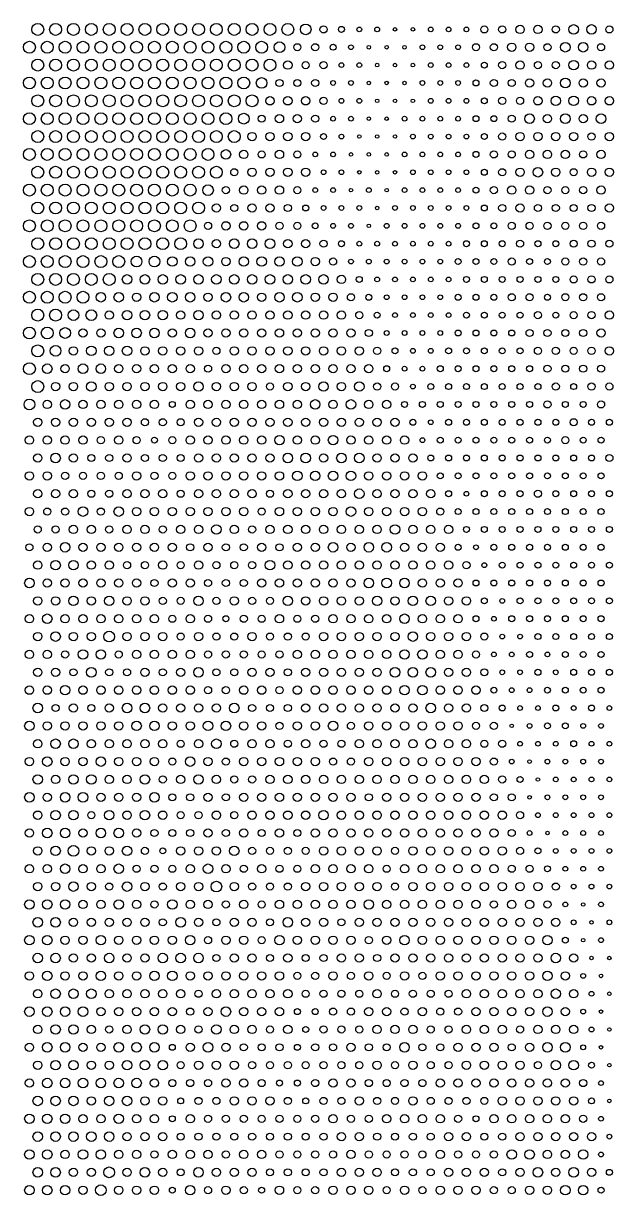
# Model space of a CAD drawing. Header units: metres. Extents: x -5 to 987, y -1985 to 5.
# Drawn here: x -5 to 490, y -1984 to -1000 of the extents above; entities that cross this region are included whole.
import ezdxf

# ---------------------------------------------------------------- set-up
doc = ezdxf.new("R2010")
doc.units = ezdxf.units.M
for name, color, linetype in [('HOLE_10', 166, 'Continuous'), ('HOLE_3', 252, 'Continuous'), ('HOLE_4', 64, 'Continuous'), ('HOLE_5', 27, 'Continuous'), ('HOLE_6', 72, 'Continuous'), ('HOLE_7', 156, 'Continuous'), ('HOLE_8', 198, 'Continuous'), ('HOLE_9', 198, 'Continuous')]:
    doc.layers.add(name, color=color, linetype=linetype)

msp = doc.modelspace()

# ---------------------------------------------------------------- linework, layer by layer
at = {"layer": 'HOLE_10'}
for centre in [(7, -1005), (22, -1005), (37, -1005), (52, -1005), (67, -1005), (82, -1005), (97, -1005), (112, -1005), (127, -1005), (142, -1005), (157, -1005), (172, -1005), (187, -1005), (202, -1005), (217, -1005), (0, -1020), (15, -1020), (30, -1020), (45, -1020), (60, -1020), (75, -1020), (90, -1020), (105, -1020), (120, -1020), (135, -1020), (150, -1020), (165, -1020), (180, -1020), (195, -1020), (7, -1035), (22, -1035), (37, -1035), (52, -1035), (67, -1035), (82, -1035), (97, -1035), (112, -1035), (127, -1035), (142, -1035), (157, -1035), (172, -1035), (187, -1035), (202, -1035), (0, -1050), (15, -1050), (30, -1050), (45, -1050), (60, -1050), (75, -1050), (90, -1050), (105, -1050), (120, -1050), (135, -1050), (150, -1050), (165, -1050), (180, -1050), (7, -1065), (22, -1065), (37, -1065), (52, -1065), (67, -1065), (82, -1065), (97, -1065), (112, -1065), (127, -1065), (142, -1065), (157, -1065), (172, -1065), (187, -1065), (0, -1080), (15, -1080), (30, -1080), (45, -1080), (60, -1080), (75, -1080), (90, -1080), (105, -1080), (120, -1080), (135, -1080), (150, -1080), (165, -1080), (7, -1095), (22, -1095), (37, -1095), (52, -1095), (67, -1095), (82, -1095), (97, -1095), (112, -1095), (127, -1095), (142, -1095), (157, -1095), (172, -1095), (0, -1110), (15, -1110), (30, -1110), (45, -1110), (60, -1110), (75, -1110), (90, -1110), (105, -1110), (120, -1110), (135, -1110), (150, -1110), (7, -1125), (22, -1125), (37, -1125), (52, -1125), (67, -1125), (82, -1125), (97, -1125), (112, -1125), (127, -1125), (142, -1125), (157, -1125), (0, -1140), (15, -1140), (30, -1140), (45, -1140), (60, -1140), (75, -1140), (90, -1140), (105, -1140), (120, -1140), (135, -1140), (7, -1155), (22, -1155), (37, -1155), (52, -1155), (67, -1155), (82, -1155), (97, -1155), (112, -1155), (127, -1155), (142, -1155), (0, -1170), (15, -1170), (30, -1170), (45, -1170), (60, -1170), (75, -1170), (90, -1170), (105, -1170), (120, -1170), (135, -1170), (7, -1185), (22, -1185), (37, -1185), (52, -1185), (67, -1185), (82, -1185), (97, -1185), (112, -1185), (127, -1185), (0, -1200), (15, -1200), (30, -1200), (45, -1200), (60, -1200), (75, -1200), (7, -1215), (22, -1215), (37, -1215), (52, -1215), (67, -1215), (0, -1230), (15, -1230), (30, -1230), (45, -1230), (7, -1245), (22, -1245), (0, -1260), (15, -1260), (7, -1275), (0, -1290), (7, -1305)]:
    msp.add_circle(centre, 5, dxfattribs=at)
at = {"layer": 'HOLE_3'}
for centre in [(307, -1005), (322, -1005), (285, -1020), (300, -1020), (315, -1020), (292, -1035), (307, -1035), (322, -1035), (285, -1050), (300, -1050), (315, -1050), (292, -1065), (307, -1065), (322, -1065), (285, -1080), (300, -1080), (277, -1095), (292, -1095), (307, -1095), (270, -1110), (285, -1110), (300, -1110), (277, -1125), (292, -1125), (307, -1125), (270, -1140), (300, -1140), (292, -1155), (285, -1170), (405, -1590), (420, -1620), (427, -1635), (420, -1650), (435, -1680), (465, -1740), (472, -1755), (465, -1770), (472, -1785), (487, -1785), (480, -1800), (487, -1815), (480, -1830), (487, -1845), (480, -1860), (487, -1875), (487, -1905)]:
    msp.add_circle(centre, 1.5, dxfattribs=at)
at = {"layer": 'HOLE_4'}
for centre in [(277, -1005), (292, -1005), (337, -1005), (352, -1005), (367, -1005), (270, -1020), (330, -1020), (345, -1020), (360, -1020), (262, -1035), (277, -1035), (337, -1035), (352, -1035), (367, -1035), (255, -1050), (270, -1050), (330, -1050), (345, -1050), (360, -1050), (262, -1065), (277, -1065), (337, -1065), (352, -1065), (367, -1065), (255, -1080), (270, -1080), (315, -1080), (330, -1080), (345, -1080), (360, -1080), (262, -1095), (322, -1095), (337, -1095), (352, -1095), (367, -1095), (240, -1110), (255, -1110), (315, -1110), (330, -1110), (345, -1110), (360, -1110), (247, -1125), (262, -1125), (322, -1125), (337, -1125), (352, -1125), (367, -1125), (240, -1140), (255, -1140), (285, -1140), (315, -1140), (330, -1140), (345, -1140), (360, -1140), (247, -1155), (262, -1155), (277, -1155), (307, -1155), (322, -1155), (337, -1155), (352, -1155), (367, -1155), (255, -1170), (270, -1170), (300, -1170), (315, -1170), (330, -1170), (345, -1170), (360, -1170), (277, -1185), (292, -1185), (307, -1185), (322, -1185), (337, -1185), (352, -1185), (270, -1200), (285, -1200), (300, -1200), (315, -1200), (330, -1200), (345, -1200), (292, -1215), (307, -1215), (322, -1215), (337, -1215), (352, -1215), (300, -1230), (315, -1230), (330, -1230), (345, -1230), (307, -1245), (322, -1245), (337, -1245), (352, -1245), (300, -1260), (315, -1260), (330, -1260), (345, -1260), (322, -1275), (337, -1275), (315, -1290), (330, -1290), (322, -1305), (337, -1335), (330, -1350), (367, -1395), (375, -1440), (382, -1455), (397, -1485), (390, -1500), (397, -1515), (412, -1515), (390, -1530), (405, -1530), (435, -1530), (397, -1545), (412, -1545), (442, -1545), (405, -1560), (420, -1560), (412, -1575), (427, -1575), (457, -1575), (487, -1575), (420, -1590), (465, -1590), (480, -1590), (412, -1605), (427, -1605), (442, -1605), (472, -1605), (487, -1605), (405, -1620), (435, -1620), (450, -1620), (465, -1620), (480, -1620), (442, -1635), (457, -1635), (472, -1635), (487, -1635), (435, -1650), (450, -1650), (465, -1650), (480, -1650), (427, -1665), (442, -1665), (457, -1665), (472, -1665), (487, -1665), (420, -1680), (450, -1680), (465, -1680), (480, -1680), (442, -1695), (457, -1695), (472, -1695), (487, -1695), (450, -1710), (465, -1710), (480, -1710), (457, -1725), (472, -1725), (487, -1725), (450, -1740), (480, -1740), (457, -1755), (487, -1755), (480, -1770), (465, -1800), (472, -1815), (465, -1830), (472, -1845), (465, -1860), (480, -1890), (480, -1920), (487, -1935), (480, -1950)]:
    msp.add_circle(centre, 2, dxfattribs=at)
at = {"layer": 'HOLE_5'}
for centre in [(262, -1005), (255, -1020), (382, -1035), (375, -1050), (382, -1065), (375, -1080), (390, -1080), (247, -1095), (382, -1095), (375, -1110), (382, -1125), (375, -1140), (232, -1155), (382, -1155), (240, -1170), (375, -1170), (390, -1170), (262, -1185), (367, -1185), (382, -1185), (397, -1185), (427, -1185), (442, -1185), (360, -1200), (375, -1200), (390, -1200), (420, -1200), (435, -1200), (277, -1215), (367, -1215), (382, -1215), (397, -1215), (412, -1215), (427, -1215), (442, -1215), (285, -1230), (360, -1230), (375, -1230), (390, -1230), (435, -1230), (292, -1245), (367, -1245), (382, -1245), (397, -1245), (412, -1245), (442, -1245), (360, -1260), (375, -1260), (390, -1260), (405, -1260), (307, -1275), (352, -1275), (367, -1275), (382, -1275), (397, -1275), (412, -1275), (300, -1290), (345, -1290), (360, -1290), (375, -1290), (390, -1290), (405, -1290), (420, -1290), (337, -1305), (352, -1305), (367, -1305), (382, -1305), (397, -1305), (412, -1305), (427, -1305), (457, -1305), (120, -1320), (315, -1320), (330, -1320), (345, -1320), (360, -1320), (375, -1320), (390, -1320), (405, -1320), (420, -1320), (450, -1320), (465, -1320), (322, -1335), (352, -1335), (367, -1335), (382, -1335), (397, -1335), (412, -1335), (427, -1335), (442, -1335), (472, -1335), (487, -1335), (105, -1350), (345, -1350), (360, -1350), (375, -1350), (390, -1350), (405, -1350), (420, -1350), (435, -1350), (465, -1350), (480, -1350), (337, -1365), (352, -1365), (367, -1365), (382, -1365), (397, -1365), (412, -1365), (427, -1365), (442, -1365), (457, -1365), (472, -1365), (345, -1380), (360, -1380), (375, -1380), (390, -1380), (405, -1380), (420, -1380), (435, -1380), (450, -1380), (465, -1380), (480, -1380), (352, -1395), (382, -1395), (397, -1395), (412, -1395), (442, -1395), (457, -1395), (472, -1395), (487, -1395), (360, -1410), (375, -1410), (390, -1410), (405, -1410), (420, -1410), (435, -1410), (450, -1410), (465, -1410), (480, -1410), (367, -1425), (382, -1425), (397, -1425), (412, -1425), (427, -1425), (442, -1425), (457, -1425), (472, -1425), (487, -1425), (360, -1440), (390, -1440), (405, -1440), (420, -1440), (435, -1440), (450, -1440), (465, -1440), (480, -1440), (397, -1455), (412, -1455), (427, -1455), (442, -1455), (457, -1455), (472, -1455), (487, -1455), (375, -1470), (390, -1470), (405, -1470), (420, -1470), (435, -1470), (450, -1470), (465, -1470), (480, -1470), (382, -1485), (412, -1485), (427, -1485), (442, -1485), (457, -1485), (472, -1485), (487, -1485), (165, -1500), (375, -1500), (405, -1500), (420, -1500), (435, -1500), (450, -1500), (465, -1500), (480, -1500), (427, -1515), (442, -1515), (457, -1515), (472, -1515), (487, -1515), (420, -1530), (450, -1530), (465, -1530), (480, -1530), (427, -1545), (457, -1545), (472, -1545), (487, -1545), (390, -1560), (435, -1560), (450, -1560), (465, -1560), (480, -1560), (397, -1575), (442, -1575), (472, -1575), (435, -1590), (450, -1590), (457, -1605), (412, -1635), (112, -1695), (427, -1695), (435, -1710), (450, -1770), (225, -1830), (240, -1830), (232, -1845), (120, -1860), (225, -1860), (472, -1875), (210, -1890), (225, -1890), (127, -1905), (232, -1905), (472, -1905), (120, -1920), (375, -1920), (487, -1965), (120, -1980), (195, -1980), (480, -1980)]:
    msp.add_circle(centre, 2.5, dxfattribs=at)
at = {"layer": 'HOLE_6'}
for centre in [(247, -1005), (382, -1005), (397, -1005), (442, -1005), (487, -1005), (225, -1020), (240, -1020), (375, -1020), (390, -1020), (435, -1020), (480, -1020), (232, -1035), (247, -1035), (397, -1035), (427, -1035), (442, -1035), (210, -1050), (225, -1050), (240, -1050), (390, -1050), (405, -1050), (247, -1065), (397, -1065), (412, -1065), (195, -1080), (240, -1080), (405, -1080), (397, -1095), (472, -1095), (195, -1110), (225, -1110), (390, -1110), (405, -1110), (465, -1110), (172, -1125), (397, -1125), (457, -1125), (165, -1140), (225, -1140), (390, -1140), (435, -1140), (450, -1140), (465, -1140), (172, -1155), (217, -1155), (397, -1155), (427, -1155), (442, -1155), (457, -1155), (472, -1155), (150, -1170), (210, -1170), (225, -1170), (405, -1170), (420, -1170), (435, -1170), (450, -1170), (465, -1170), (480, -1170), (247, -1185), (412, -1185), (457, -1185), (472, -1185), (487, -1185), (255, -1200), (405, -1200), (450, -1200), (465, -1200), (480, -1200), (457, -1215), (472, -1215), (487, -1215), (270, -1230), (405, -1230), (420, -1230), (450, -1230), (465, -1230), (480, -1230), (277, -1245), (427, -1245), (457, -1245), (472, -1245), (285, -1260), (420, -1260), (435, -1260), (450, -1260), (465, -1260), (157, -1275), (292, -1275), (427, -1275), (442, -1275), (457, -1275), (472, -1275), (150, -1290), (435, -1290), (450, -1290), (465, -1290), (480, -1290), (202, -1305), (292, -1305), (307, -1305), (442, -1305), (472, -1305), (487, -1305), (435, -1320), (480, -1320), (97, -1335), (112, -1335), (127, -1335), (457, -1335), (60, -1350), (90, -1350), (120, -1350), (450, -1350), (52, -1365), (67, -1365), (97, -1365), (112, -1365), (127, -1365), (487, -1365), (30, -1380), (45, -1380), (60, -1380), (75, -1380), (105, -1380), (120, -1380), (52, -1395), (67, -1395), (127, -1395), (202, -1395), (427, -1395), (15, -1410), (30, -1410), (60, -1410), (195, -1410), (345, -1410), (7, -1425), (22, -1425), (67, -1425), (112, -1425), (187, -1425), (0, -1440), (135, -1440), (165, -1440), (180, -1440), (210, -1440), (82, -1455), (97, -1455), (127, -1455), (157, -1455), (172, -1455), (187, -1455), (367, -1455), (105, -1470), (150, -1470), (165, -1470), (180, -1470), (112, -1485), (127, -1485), (157, -1485), (187, -1485), (202, -1485), (120, -1500), (150, -1500), (180, -1500), (195, -1500), (225, -1500), (240, -1500), (127, -1515), (157, -1515), (172, -1515), (202, -1515), (217, -1515), (232, -1515), (382, -1515), (30, -1530), (75, -1530), (150, -1530), (165, -1530), (180, -1530), (195, -1530), (210, -1530), (375, -1530), (37, -1545), (67, -1545), (82, -1545), (112, -1545), (157, -1545), (172, -1545), (217, -1545), (382, -1545), (150, -1560), (165, -1560), (210, -1560), (22, -1575), (52, -1575), (187, -1575), (202, -1575), (217, -1575), (382, -1575), (210, -1590), (270, -1590), (375, -1590), (390, -1590), (127, -1605), (172, -1605), (217, -1605), (247, -1605), (262, -1605), (382, -1605), (397, -1605), (120, -1620), (165, -1620), (255, -1620), (270, -1620), (390, -1620), (112, -1635), (172, -1635), (187, -1635), (397, -1635), (120, -1650), (135, -1650), (165, -1650), (285, -1650), (390, -1650), (405, -1650), (52, -1665), (127, -1665), (142, -1665), (172, -1665), (412, -1665), (105, -1680), (120, -1680), (135, -1680), (165, -1680), (195, -1680), (225, -1680), (405, -1680), (97, -1695), (187, -1695), (202, -1695), (217, -1695), (232, -1695), (307, -1695), (412, -1695), (90, -1710), (105, -1710), (120, -1710), (180, -1710), (210, -1710), (225, -1710), (300, -1710), (405, -1710), (420, -1710), (67, -1725), (112, -1725), (187, -1725), (202, -1725), (217, -1725), (307, -1725), (442, -1725), (105, -1740), (165, -1740), (195, -1740), (390, -1740), (435, -1740), (112, -1755), (157, -1755), (202, -1755), (262, -1755), (150, -1770), (195, -1770), (285, -1770), (157, -1785), (202, -1785), (232, -1785), (247, -1785), (292, -1785), (225, -1800), (240, -1800), (270, -1800), (300, -1800), (330, -1800), (142, -1815), (232, -1815), (247, -1815), (262, -1815), (277, -1815), (307, -1815), (322, -1815), (337, -1815), (352, -1815), (135, -1830), (255, -1830), (270, -1830), (315, -1830), (345, -1830), (360, -1830), (67, -1845), (142, -1845), (202, -1845), (247, -1845), (262, -1845), (277, -1845), (337, -1845), (352, -1845), (412, -1845), (180, -1860), (195, -1860), (210, -1860), (240, -1860), (255, -1860), (285, -1860), (300, -1860), (330, -1860), (345, -1860), (405, -1860), (127, -1875), (187, -1875), (202, -1875), (217, -1875), (232, -1875), (247, -1875), (262, -1875), (277, -1875), (307, -1875), (337, -1875), (352, -1875), (427, -1875), (120, -1890), (135, -1890), (150, -1890), (195, -1890), (240, -1890), (285, -1890), (300, -1890), (315, -1890), (330, -1890), (465, -1890), (142, -1905), (157, -1905), (217, -1905), (247, -1905), (262, -1905), (292, -1905), (307, -1905), (337, -1905), (352, -1905), (367, -1905), (382, -1905), (150, -1920), (165, -1920), (180, -1920), (195, -1920), (210, -1920), (225, -1920), (240, -1920), (270, -1920), (285, -1920), (360, -1920), (465, -1920), (127, -1935), (142, -1935), (157, -1935), (172, -1935), (187, -1935), (202, -1935), (217, -1935), (232, -1935), (247, -1935), (292, -1935), (307, -1935), (322, -1935), (337, -1935), (382, -1935), (397, -1935), (105, -1950), (165, -1950), (210, -1950), (225, -1950), (240, -1950), (255, -1950), (285, -1950), (300, -1950), (315, -1950), (330, -1950), (360, -1950), (375, -1950), (390, -1950), (127, -1965), (202, -1965), (217, -1965), (232, -1965), (247, -1965), (307, -1965), (322, -1965), (337, -1965), (397, -1965), (150, -1980), (180, -1980), (225, -1980), (240, -1980), (300, -1980), (330, -1980), (390, -1980), (405, -1980)]:
    msp.add_circle(centre, 3, dxfattribs=at)
at = {"layer": 'HOLE_7'}
for centre in [(412, -1005), (427, -1005), (405, -1020), (420, -1020), (217, -1035), (412, -1035), (472, -1035), (487, -1035), (420, -1050), (435, -1050), (465, -1050), (480, -1050), (202, -1065), (217, -1065), (232, -1065), (427, -1065), (472, -1065), (487, -1065), (210, -1080), (225, -1080), (435, -1080), (465, -1080), (187, -1095), (202, -1095), (217, -1095), (232, -1095), (412, -1095), (427, -1095), (442, -1095), (457, -1095), (487, -1095), (180, -1110), (210, -1110), (420, -1110), (435, -1110), (450, -1110), (480, -1110), (187, -1125), (202, -1125), (217, -1125), (232, -1125), (412, -1125), (442, -1125), (472, -1125), (487, -1125), (180, -1140), (195, -1140), (210, -1140), (405, -1140), (420, -1140), (480, -1140), (157, -1155), (187, -1155), (202, -1155), (412, -1155), (487, -1155), (165, -1170), (180, -1170), (195, -1170), (157, -1185), (217, -1185), (232, -1185), (165, -1200), (240, -1200), (262, -1215), (90, -1230), (150, -1230), (195, -1230), (240, -1230), (255, -1230), (67, -1245), (127, -1245), (157, -1245), (172, -1245), (187, -1245), (202, -1245), (217, -1245), (232, -1245), (247, -1245), (262, -1245), (487, -1245), (45, -1260), (60, -1260), (120, -1260), (150, -1260), (165, -1260), (180, -1260), (195, -1260), (210, -1260), (225, -1260), (240, -1260), (255, -1260), (270, -1260), (480, -1260), (37, -1275), (97, -1275), (112, -1275), (127, -1275), (142, -1275), (172, -1275), (187, -1275), (202, -1275), (217, -1275), (232, -1275), (247, -1275), (262, -1275), (277, -1275), (487, -1275), (30, -1290), (75, -1290), (90, -1290), (105, -1290), (120, -1290), (135, -1290), (165, -1290), (180, -1290), (195, -1290), (210, -1290), (225, -1290), (240, -1290), (255, -1290), (270, -1290), (285, -1290), (22, -1305), (37, -1305), (67, -1305), (82, -1305), (97, -1305), (112, -1305), (127, -1305), (157, -1305), (172, -1305), (187, -1305), (217, -1305), (232, -1305), (262, -1305), (15, -1320), (45, -1320), (60, -1320), (75, -1320), (90, -1320), (105, -1320), (135, -1320), (150, -1320), (165, -1320), (180, -1320), (195, -1320), (210, -1320), (225, -1320), (255, -1320), (285, -1320), (300, -1320), (7, -1335), (22, -1335), (37, -1335), (52, -1335), (67, -1335), (82, -1335), (142, -1335), (157, -1335), (172, -1335), (187, -1335), (202, -1335), (217, -1335), (232, -1335), (247, -1335), (262, -1335), (277, -1335), (292, -1335), (307, -1335), (0, -1350), (15, -1350), (30, -1350), (45, -1350), (75, -1350), (135, -1350), (150, -1350), (165, -1350), (180, -1350), (195, -1350), (225, -1350), (240, -1350), (270, -1350), (285, -1350), (300, -1350), (315, -1350), (7, -1365), (37, -1365), (82, -1365), (142, -1365), (157, -1365), (172, -1365), (187, -1365), (202, -1365), (247, -1365), (292, -1365), (307, -1365), (322, -1365), (0, -1380), (15, -1380), (90, -1380), (135, -1380), (150, -1380), (165, -1380), (180, -1380), (195, -1380), (210, -1380), (285, -1380), (300, -1380), (315, -1380), (330, -1380), (7, -1395), (22, -1395), (37, -1395), (82, -1395), (97, -1395), (112, -1395), (142, -1395), (157, -1395), (172, -1395), (187, -1395), (217, -1395), (232, -1395), (247, -1395), (262, -1395), (292, -1395), (307, -1395), (322, -1395), (337, -1395), (0, -1410), (90, -1410), (105, -1410), (120, -1410), (135, -1410), (150, -1410), (165, -1410), (180, -1410), (210, -1410), (225, -1410), (240, -1410), (255, -1410), (285, -1410), (300, -1410), (315, -1410), (330, -1410), (37, -1425), (52, -1425), (82, -1425), (97, -1425), (127, -1425), (142, -1425), (172, -1425), (202, -1425), (217, -1425), (232, -1425), (247, -1425), (262, -1425), (277, -1425), (292, -1425), (322, -1425), (337, -1425), (352, -1425), (15, -1440), (45, -1440), (60, -1440), (75, -1440), (90, -1440), (105, -1440), (120, -1440), (150, -1440), (195, -1440), (225, -1440), (240, -1440), (270, -1440), (315, -1440), (330, -1440), (345, -1440), (7, -1455), (52, -1455), (67, -1455), (112, -1455), (142, -1455), (217, -1455), (232, -1455), (247, -1455), (262, -1455), (277, -1455), (292, -1455), (307, -1455), (322, -1455), (337, -1455), (352, -1455), (15, -1470), (30, -1470), (45, -1470), (60, -1470), (75, -1470), (90, -1470), (120, -1470), (135, -1470), (195, -1470), (210, -1470), (225, -1470), (240, -1470), (255, -1470), (270, -1470), (330, -1470), (345, -1470), (360, -1470), (7, -1485), (22, -1485), (52, -1485), (82, -1485), (97, -1485), (172, -1485), (232, -1485), (247, -1485), (262, -1485), (277, -1485), (307, -1485), (352, -1485), (367, -1485), (0, -1500), (30, -1500), (45, -1500), (60, -1500), (75, -1500), (90, -1500), (105, -1500), (135, -1500), (210, -1500), (255, -1500), (270, -1500), (285, -1500), (300, -1500), (330, -1500), (345, -1500), (360, -1500), (7, -1515), (37, -1515), (52, -1515), (82, -1515), (97, -1515), (112, -1515), (142, -1515), (187, -1515), (247, -1515), (262, -1515), (277, -1515), (292, -1515), (307, -1515), (337, -1515), (352, -1515), (367, -1515), (0, -1530), (15, -1530), (90, -1530), (105, -1530), (120, -1530), (135, -1530), (225, -1530), (240, -1530), (255, -1530), (270, -1530), (285, -1530), (300, -1530), (345, -1530), (360, -1530), (7, -1545), (22, -1545), (97, -1545), (127, -1545), (187, -1545), (202, -1545), (232, -1545), (247, -1545), (262, -1545), (277, -1545), (292, -1545), (352, -1545), (367, -1545), (0, -1560), (15, -1560), (45, -1560), (60, -1560), (75, -1560), (90, -1560), (105, -1560), (120, -1560), (135, -1560), (180, -1560), (195, -1560), (225, -1560), (240, -1560), (255, -1560), (270, -1560), (285, -1560), (300, -1560), (345, -1560), (360, -1560), (375, -1560), (37, -1575), (67, -1575), (112, -1575), (127, -1575), (142, -1575), (157, -1575), (232, -1575), (247, -1575), (262, -1575), (277, -1575), (292, -1575), (307, -1575), (322, -1575), (352, -1575), (367, -1575), (15, -1590), (30, -1590), (45, -1590), (60, -1590), (75, -1590), (120, -1590), (135, -1590), (180, -1590), (195, -1590), (225, -1590), (240, -1590), (285, -1590), (300, -1590), (315, -1590), (330, -1590), (345, -1590), (360, -1590), (7, -1605), (52, -1605), (67, -1605), (82, -1605), (97, -1605), (112, -1605), (142, -1605), (187, -1605), (202, -1605), (232, -1605), (277, -1605), (292, -1605), (307, -1605), (322, -1605), (352, -1605), (367, -1605), (0, -1620), (30, -1620), (45, -1620), (75, -1620), (90, -1620), (105, -1620), (150, -1620), (180, -1620), (195, -1620), (210, -1620), (225, -1620), (240, -1620), (285, -1620), (300, -1620), (315, -1620), (330, -1620), (345, -1620), (360, -1620), (375, -1620), (22, -1635), (67, -1635), (82, -1635), (127, -1635), (157, -1635), (202, -1635), (217, -1635), (232, -1635), (247, -1635), (262, -1635), (277, -1635), (292, -1635), (307, -1635), (322, -1635), (337, -1635), (352, -1635), (367, -1635), (382, -1635), (15, -1650), (60, -1650), (75, -1650), (90, -1650), (150, -1650), (180, -1650), (195, -1650), (210, -1650), (225, -1650), (240, -1650), (255, -1650), (270, -1650), (300, -1650), (315, -1650), (330, -1650), (345, -1650), (360, -1650), (375, -1650), (7, -1665), (82, -1665), (112, -1665), (157, -1665), (187, -1665), (202, -1665), (217, -1665), (232, -1665), (262, -1665), (277, -1665), (292, -1665), (307, -1665), (322, -1665), (337, -1665), (352, -1665), (367, -1665), (382, -1665), (397, -1665), (0, -1680), (45, -1680), (90, -1680), (150, -1680), (180, -1680), (210, -1680), (240, -1680), (255, -1680), (270, -1680), (285, -1680), (300, -1680), (315, -1680), (330, -1680), (345, -1680), (360, -1680), (375, -1680), (390, -1680), (7, -1695), (52, -1695), (67, -1695), (127, -1695), (142, -1695), (157, -1695), (247, -1695), (262, -1695), (277, -1695), (292, -1695), (322, -1695), (337, -1695), (352, -1695), (367, -1695), (382, -1695), (397, -1695), (0, -1710), (15, -1710), (45, -1710), (60, -1710), (135, -1710), (165, -1710), (195, -1710), (240, -1710), (255, -1710), (270, -1710), (285, -1710), (315, -1710), (330, -1710), (345, -1710), (360, -1710), (375, -1710), (390, -1710), (7, -1725), (22, -1725), (52, -1725), (97, -1725), (127, -1725), (142, -1725), (172, -1725), (232, -1725), (247, -1725), (262, -1725), (277, -1725), (292, -1725), (322, -1725), (337, -1725), (352, -1725), (367, -1725), (382, -1725), (397, -1725), (412, -1725), (427, -1725), (45, -1740), (60, -1740), (90, -1740), (135, -1740), (150, -1740), (180, -1740), (210, -1740), (225, -1740), (240, -1740), (255, -1740), (270, -1740), (300, -1740), (315, -1740), (330, -1740), (345, -1740), (360, -1740), (375, -1740), (405, -1740), (420, -1740), (37, -1755), (52, -1755), (67, -1755), (82, -1755), (97, -1755), (142, -1755), (172, -1755), (187, -1755), (232, -1755), (247, -1755), (277, -1755), (292, -1755), (307, -1755), (322, -1755), (337, -1755), (352, -1755), (367, -1755), (382, -1755), (397, -1755), (412, -1755), (427, -1755), (442, -1755), (30, -1770), (45, -1770), (75, -1770), (90, -1770), (105, -1770), (120, -1770), (165, -1770), (180, -1770), (225, -1770), (240, -1770), (255, -1770), (270, -1770), (300, -1770), (330, -1770), (345, -1770), (360, -1770), (375, -1770), (390, -1770), (405, -1770), (420, -1770), (37, -1785), (52, -1785), (82, -1785), (97, -1785), (172, -1785), (187, -1785), (217, -1785), (262, -1785), (277, -1785), (307, -1785), (322, -1785), (337, -1785), (352, -1785), (367, -1785), (382, -1785), (397, -1785), (412, -1785), (427, -1785), (457, -1785), (0, -1800), (30, -1800), (45, -1800), (75, -1800), (90, -1800), (135, -1800), (150, -1800), (165, -1800), (180, -1800), (195, -1800), (210, -1800), (255, -1800), (285, -1800), (315, -1800), (345, -1800), (360, -1800), (375, -1800), (390, -1800), (405, -1800), (420, -1800), (450, -1800), (7, -1815), (67, -1815), (82, -1815), (97, -1815), (112, -1815), (127, -1815), (157, -1815), (172, -1815), (187, -1815), (202, -1815), (217, -1815), (292, -1815), (367, -1815), (382, -1815), (397, -1815), (412, -1815), (427, -1815), (457, -1815), (60, -1830), (75, -1830), (90, -1830), (105, -1830), (120, -1830), (150, -1830), (180, -1830), (195, -1830), (210, -1830), (285, -1830), (300, -1830), (330, -1830), (375, -1830), (390, -1830), (405, -1830), (420, -1830), (450, -1830), (7, -1845), (52, -1845), (82, -1845), (127, -1845), (172, -1845), (187, -1845), (217, -1845), (292, -1845), (307, -1845), (322, -1845), (367, -1845), (382, -1845), (397, -1845), (427, -1845), (442, -1845), (457, -1845), (0, -1860), (45, -1860), (60, -1860), (135, -1860), (165, -1860), (270, -1860), (360, -1860), (375, -1860), (390, -1860), (420, -1860), (7, -1875), (52, -1875), (67, -1875), (142, -1875), (157, -1875), (172, -1875), (292, -1875), (322, -1875), (367, -1875), (382, -1875), (397, -1875), (412, -1875), (0, -1890), (105, -1890), (165, -1890), (180, -1890), (255, -1890), (270, -1890), (345, -1890), (360, -1890), (375, -1890), (390, -1890), (405, -1890), (420, -1890), (435, -1890), (450, -1890), (52, -1905), (97, -1905), (112, -1905), (172, -1905), (187, -1905), (202, -1905), (277, -1905), (322, -1905), (397, -1905), (412, -1905), (427, -1905), (442, -1905), (457, -1905), (45, -1920), (60, -1920), (90, -1920), (105, -1920), (135, -1920), (255, -1920), (300, -1920), (315, -1920), (330, -1920), (345, -1920), (390, -1920), (405, -1920), (420, -1920), (435, -1920), (450, -1920), (82, -1935), (97, -1935), (112, -1935), (262, -1935), (277, -1935), (352, -1935), (367, -1935), (412, -1935), (427, -1935), (442, -1935), (457, -1935), (472, -1935), (30, -1950), (75, -1950), (90, -1950), (120, -1950), (135, -1950), (150, -1950), (180, -1950), (195, -1950), (270, -1950), (345, -1950), (435, -1950), (450, -1950), (37, -1965), (52, -1965), (82, -1965), (112, -1965), (157, -1965), (172, -1965), (187, -1965), (262, -1965), (277, -1965), (292, -1965), (352, -1965), (367, -1965), (382, -1965), (412, -1965), (442, -1965), (472, -1965), (45, -1980), (75, -1980), (90, -1980), (105, -1980), (165, -1980), (210, -1980), (255, -1980), (270, -1980), (285, -1980), (315, -1980), (345, -1980), (360, -1980), (375, -1980), (420, -1980), (435, -1980)]:
    msp.add_circle(centre, 3.5, dxfattribs=at)
at = {"layer": 'HOLE_8'}
for centre in [(457, -1005), (472, -1005), (450, -1020), (465, -1020), (457, -1035), (450, -1050), (442, -1065), (457, -1065), (420, -1080), (450, -1080), (480, -1080), (165, -1110), (427, -1125), (142, -1185), (172, -1185), (187, -1185), (202, -1185), (120, -1200), (135, -1200), (150, -1200), (180, -1200), (195, -1200), (210, -1200), (225, -1200), (82, -1215), (97, -1215), (112, -1215), (127, -1215), (142, -1215), (157, -1215), (172, -1215), (187, -1215), (202, -1215), (217, -1215), (232, -1215), (247, -1215), (60, -1230), (75, -1230), (105, -1230), (120, -1230), (135, -1230), (165, -1230), (180, -1230), (210, -1230), (225, -1230), (82, -1245), (97, -1245), (112, -1245), (142, -1245), (75, -1260), (90, -1260), (105, -1260), (135, -1260), (52, -1275), (67, -1275), (82, -1275), (15, -1290), (45, -1290), (60, -1290), (52, -1305), (142, -1305), (247, -1305), (277, -1305), (30, -1320), (240, -1320), (270, -1320), (210, -1350), (255, -1350), (22, -1365), (217, -1365), (232, -1365), (262, -1365), (277, -1365), (225, -1380), (240, -1380), (255, -1380), (270, -1380), (277, -1395), (45, -1410), (75, -1410), (270, -1410), (157, -1425), (307, -1425), (30, -1440), (255, -1440), (285, -1440), (300, -1440), (22, -1455), (37, -1455), (202, -1455), (0, -1470), (285, -1470), (300, -1470), (315, -1470), (37, -1485), (67, -1485), (142, -1485), (217, -1485), (292, -1485), (322, -1485), (337, -1485), (15, -1500), (315, -1500), (22, -1515), (322, -1515), (45, -1530), (60, -1530), (315, -1530), (330, -1530), (52, -1545), (142, -1545), (307, -1545), (322, -1545), (337, -1545), (30, -1560), (315, -1560), (330, -1560), (7, -1575), (82, -1575), (97, -1575), (172, -1575), (337, -1575), (0, -1590), (90, -1590), (105, -1590), (150, -1590), (165, -1590), (255, -1590), (22, -1605), (37, -1605), (157, -1605), (337, -1605), (15, -1620), (60, -1620), (135, -1620), (7, -1635), (37, -1635), (52, -1635), (97, -1635), (142, -1635), (0, -1650), (30, -1650), (45, -1650), (105, -1650), (22, -1665), (37, -1665), (67, -1665), (97, -1665), (247, -1665), (15, -1680), (30, -1680), (60, -1680), (75, -1680), (22, -1695), (82, -1695), (172, -1695), (30, -1710), (75, -1710), (150, -1710), (37, -1725), (82, -1725), (0, -1740), (15, -1740), (30, -1740), (75, -1740), (120, -1740), (285, -1740), (7, -1755), (22, -1755), (127, -1755), (217, -1755), (0, -1770), (15, -1770), (60, -1770), (135, -1770), (210, -1770), (315, -1770), (435, -1770), (7, -1785), (22, -1785), (67, -1785), (112, -1785), (127, -1785), (142, -1785), (442, -1785), (15, -1800), (60, -1800), (105, -1800), (120, -1800), (435, -1800), (22, -1815), (37, -1815), (52, -1815), (442, -1815), (0, -1830), (15, -1830), (30, -1830), (45, -1830), (165, -1830), (435, -1830), (22, -1845), (37, -1845), (97, -1845), (112, -1845), (157, -1845), (15, -1860), (30, -1860), (75, -1860), (90, -1860), (105, -1860), (150, -1860), (315, -1860), (435, -1860), (450, -1860), (22, -1875), (37, -1875), (82, -1875), (97, -1875), (112, -1875), (442, -1875), (457, -1875), (15, -1890), (30, -1890), (45, -1890), (60, -1890), (75, -1890), (90, -1890), (7, -1905), (22, -1905), (37, -1905), (67, -1905), (82, -1905), (0, -1920), (15, -1920), (30, -1920), (75, -1920), (7, -1935), (22, -1935), (37, -1935), (52, -1935), (67, -1935), (0, -1950), (15, -1950), (45, -1950), (60, -1950), (405, -1950), (420, -1950), (465, -1950), (7, -1965), (22, -1965), (97, -1965), (142, -1965), (427, -1965), (457, -1965), (0, -1980), (15, -1980), (30, -1980), (135, -1980), (450, -1980), (465, -1980)]:
    msp.add_circle(centre, 4, dxfattribs=at)
at = {"layer": 'HOLE_9'}
for centre in [(232, -1005), (210, -1020), (195, -1050), (180, -1080), (150, -1140), (90, -1200), (105, -1200), (37, -1245), (52, -1245), (30, -1260), (22, -1275), (0, -1320), (67, -1515), (37, -1695), (157, -1725), (67, -1965), (60, -1980)]:
    msp.add_circle(centre, 4.5, dxfattribs=at)

doc.saveas('drawing.dxf')
